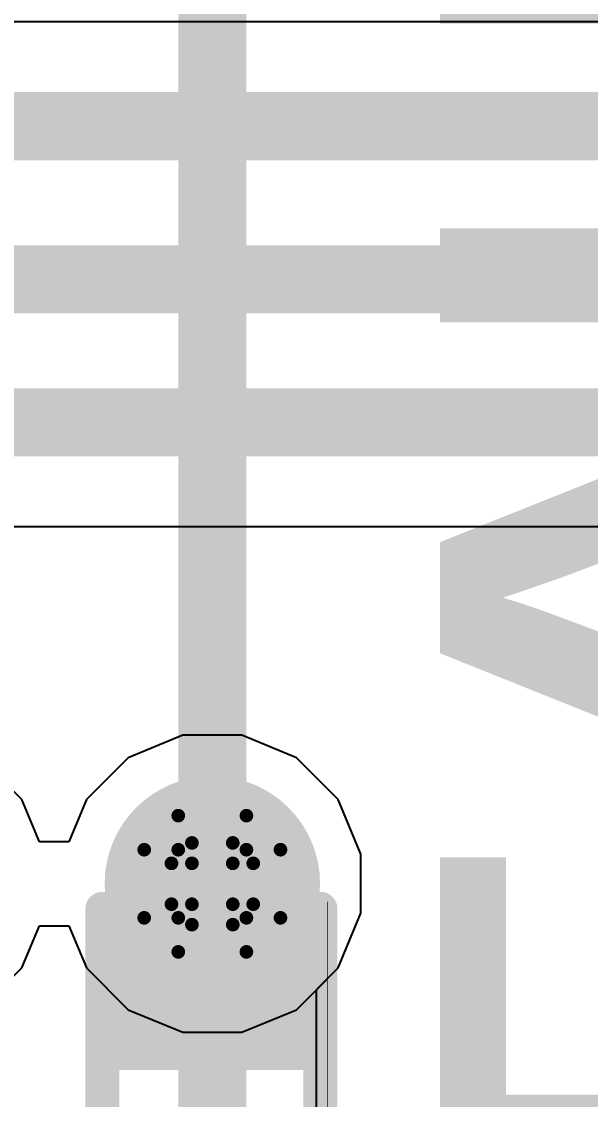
# Model space of a CAD drawing. Header units: inches. Extents: x -4 to 5258, y -4 to 5281.
# Drawn here: x 70.423 to 72.544, y 63.999 to 68.019 of the extents above; entities that cross this region are included whole.
import ezdxf

# ---------------------------------------------------------------- set-up
doc = ezdxf.new("R2010")
doc.units = ezdxf.units.IN
for name, color, linetype in [('Bottom Layer', 5, 'Continuous'), ('Bottom Solder', 6, 'Continuous'), ('Drill Drawing', 1, 'Continuous'), ('Layer 1', 16, 'Continuous'), ('Layer 2', 76, 'Continuous'), ('Top Layer', 1, 'Continuous'), ('Top Overlay', 2, 'Continuous'), ('Top Paste', 8, 'Continuous'), ('Top Solder', 216, 'Continuous'), ('Via Holes', 16, 'Continuous')]:
    doc.layers.add(name, color=color, linetype=linetype)
doc.styles.add('Arial Black_Bold', font='', dxfattribs={"height": 0.2})
doc.styles.get('Arial Black_Bold').set_extended_font_data('Arial Black', bold=True)

# ---------------------------------------------------------------- blocks, each defined once
blk = doc.blocks.new('R___0402_44')
at = {"layer": 'Top Layer'}
for points in [[(-0.6985, -0.3175), (-0.6985, 0.3175), (-0.2413, 0.3175), (-0.2413, -0.3175)], [(0.2413, -0.3175), (0.2413, 0.3175), (0.6985, 0.3175), (0.6985, -0.3175)]]:
    blk.add_hatch(color=1, dxfattribs=at).paths.add_polyline_path(points)
at = {"layer": 'Top Paste'}
for points in [[(-0.6985, -0.3175), (-0.6985, 0.3175), (-0.2413, 0.3175), (-0.2413, -0.3175)], [(0.2413, -0.3175), (0.2413, 0.3175), (0.6985, 0.3175), (0.6985, -0.3175)]]:
    blk.add_hatch(color=8, dxfattribs=at).paths.add_polyline_path(points)
at = {"layer": 'Top Solder'}
for points in [[(-0.7535, -0.3725), (-0.7535, 0.3725), (-0.1863, 0.3725), (-0.1863, -0.3725)], [(0.1863, -0.3725), (0.1863, 0.3725), (0.7535, 0.3725), (0.7535, -0.3725)]]:
    blk.add_hatch(color=216, dxfattribs=at).paths.add_polyline_path(points)
at = {"layer": 'Top Overlay'}
for points in [[(0.7874, 0.4064, 0.127, 0.127, 0), (-0.7874, 0.4064, 0.127, 0.127, 0)], [(-0.7874, 0.4064, 0.127, 0.127, 0), (-0.7874, -0.4064, 0.127, 0.127, 0)], [(0.7874, 0.4064, 0.127, 0.127, 0), (0.7874, -0.4064, 0.127, 0.127, 0)], [(-0.7874, -0.4064, 0.127, 0.127, 0), (0.7874, -0.4064, 0.127, 0.127, 0)], [(-0.8128, -0.4318, 0.00323, 0.00323, 0), (0.8128, -0.4318, 0.00323, 0.00323, 0)]]:
    blk.add_lwpolyline(points, format="xyseb", dxfattribs=at)
for points in [[(-0.8191, 0.4064, 0.0635, 0.0635, 1), (-0.7556, 0.4064, 0.0635, 0.0635, 1)], [(-0.8191, 0.4064, 0.0635, 0.0635, 1), (-0.7556, 0.4064, 0.0635, 0.0635, 1)], [(0.7557, 0.4064, 0.0635, 0.0635, 1), (0.8192, 0.4064, 0.0635, 0.0635, 1)], [(0.7557, 0.4064, 0.0635, 0.0635, 1), (0.8192, 0.4064, 0.0635, 0.0635, 1)], [(-0.8191, -0.4064, 0.0635, 0.0635, 1), (-0.7556, -0.4064, 0.0635, 0.0635, 1)], [(-0.8191, -0.4064, 0.0635, 0.0635, 1), (-0.7556, -0.4064, 0.0635, 0.0635, 1)], [(0.7556, -0.4064, 0.0635, 0.0635, 1), (0.8191, -0.4064, 0.0635, 0.0635, 1)], [(0.7556, -0.4064, 0.0635, 0.0635, 1), (0.8191, -0.4064, 0.0635, 0.0635, 1)], [(-0.8136, -0.4318, 0.00161, 0.00161, 1), (-0.812, -0.4318, 0.00161, 0.00161, 1)], [(0.812, -0.4318, 0.00161, 0.00161, 1), (0.8136, -0.4318, 0.00161, 0.00161, 1)]]:
    blk.add_lwpolyline(points, format="xyseb", close=True, dxfattribs=at)

msp = doc.modelspace()

# ---------------------------------------------------------------- hatches: boundary and pattern name
at = {"layer": 'Bottom Layer'}
h = msp.add_hatch(color=5, dxfattribs=at)
edge = h.paths.add_edge_path()
edge.add_arc((71.1347, 64.8037), 0.3, 0, 360)
at = {"layer": 'Bottom Solder'}
h = msp.add_hatch(color=6, dxfattribs=at)
edge = h.paths.add_edge_path()
edge.add_arc((71.1347, 64.8037), 0.4016, 0, 360)
at = {"layer": 'Layer 1'}
h = msp.add_hatch(color=16, dxfattribs=at)
edge = h.paths.add_edge_path()
edge.add_arc((71.1347, 64.8037), 0.3, 0, 360)
at = {"layer": 'Layer 2'}
h = msp.add_hatch(color=76, dxfattribs=at)
edge = h.paths.add_edge_path()
edge.add_arc((71.1347, 64.8037), 0.3, 0, 360)
at = {"layer": 'Top Layer'}
h = msp.add_hatch(color=1, dxfattribs=at)
edge = h.paths.add_edge_path()
edge.add_arc((71.1347, 64.8037), 0.3, 0, 360)
for points in [[(70.834, 64.2788), (71.4361, 64.2788), (71.4361, 64.8037), (70.834, 64.8037)], [(70.8139, 64.1112), (71.4489, 64.1112), (71.4489, 64.6212), (70.8139, 64.6212)]]:
    msp.add_hatch(color=1, dxfattribs=at).paths.add_polyline_path(points)
at = {"layer": 'Top Solder'}
h = msp.add_hatch(color=216, dxfattribs=at)
edge = h.paths.add_edge_path()
edge.add_arc((71.1347, 64.8037), 0.4016, 0, 360)
at = {"layer": 'Via Holes'}
h = msp.add_hatch(color=7, dxfattribs=at)
edge = h.paths.add_edge_path()
edge.add_arc((71.1347, 64.8037), 0.15, 0, 360)

# ---------------------------------------------------------------- linework, layer by layer
at = {"layer": 'Bottom Layer'}
for p, q in [((71.0245, 65.3577), (70.8209, 65.2733)), ((71.2449, 65.3577), (71.0245, 65.3577)), ((71.4485, 65.2733), (71.2449, 65.3577)), ((70.4249, 65.1175), (70.2691, 65.2733)), ((70.8209, 65.2733), (70.665, 65.1175)), ((71.6043, 65.1175), (71.4485, 65.2733)), ((70.49, 64.9604), (70.4249, 65.1175)), ((70.665, 65.1175), (70.6, 64.9604)), ((71.6887, 64.9139), (71.6043, 65.1175)), ((70.6, 64.9604), (70.49, 64.9604)), ((71.6887, 64.6935), (71.6887, 64.9139)), ((71.6043, 64.4899), (71.6887, 64.6935)), ((70.4249, 64.4899), (70.49, 64.6469)), ((70.49, 64.6469), (70.6, 64.6469)), ((70.6, 64.6469), (70.665, 64.4899)), ((70.2691, 64.334), (70.4249, 64.4899)), ((70.665, 64.4899), (70.8209, 64.334)), ((71.4485, 64.334), (71.6043, 64.4899)), ((70.8209, 64.334), (71.0245, 64.2497)), ((71.2449, 64.2497), (71.4485, 64.334)), ((71.0245, 64.2497), (71.2449, 64.2497))]:
    msp.add_line(p, q, dxfattribs=at)
at = {"layer": 'Drill Drawing'}
for points in [[(71.0077, 64.9307, 0.0508, 0.0508, 0), (71.0077, 65.0577, 0.0508, 0.0508, 0)], [(71.0077, 65.0577, 0.0508, 0.0508, 0), (71.2617, 65.0577, 0.0508, 0.0508, 0)], [(71.2617, 64.9307, 0.0508, 0.0508, 0), (71.2617, 65.0577, 0.0508, 0.0508, 0)], [(71.0585, 64.8799, 0.0508, 0.0508, 0), (71.0585, 64.9561, 0.0508, 0.0508, 0)], [(71.0585, 64.9561, 0.0508, 0.0508, 0), (71.2109, 64.9561, 0.0508, 0.0508, 0)], [(71.2109, 64.8799, 0.0508, 0.0508, 0), (71.2109, 64.9561, 0.0508, 0.0508, 0)], [(70.8807, 64.6767, 0.0508, 0.0508, 0), (70.8807, 64.9307, 0.0508, 0.0508, 0)], [(70.8807, 64.9307, 0.0508, 0.0508, 0), (71.0077, 64.9307, 0.0508, 0.0508, 0)], [(71.2617, 64.9307, 0.0508, 0.0508, 0), (71.3887, 64.9307, 0.0508, 0.0508, 0)], [(71.3887, 64.6767, 0.0508, 0.0508, 0), (71.3887, 64.9307, 0.0508, 0.0508, 0)], [(70.9823, 64.7275, 0.0508, 0.0508, 0), (70.9823, 64.8799, 0.0508, 0.0508, 0)], [(70.9823, 64.8799, 0.0508, 0.0508, 0), (71.0585, 64.8799, 0.0508, 0.0508, 0)], [(71.2109, 64.8799, 0.0508, 0.0508, 0), (71.2871, 64.8799, 0.0508, 0.0508, 0)], [(71.2871, 64.7275, 0.0508, 0.0508, 0), (71.2871, 64.8799, 0.0508, 0.0508, 0)], [(70.9823, 64.7275, 0.0508, 0.0508, 0), (71.0585, 64.7275, 0.0508, 0.0508, 0)], [(71.0585, 64.6513, 0.0508, 0.0508, 0), (71.0585, 64.7275, 0.0508, 0.0508, 0)], [(71.2109, 64.7275, 0.0508, 0.0508, 0), (71.2871, 64.7275, 0.0508, 0.0508, 0)], [(71.2109, 64.6513, 0.0508, 0.0508, 0), (71.2109, 64.7275, 0.0508, 0.0508, 0)], [(70.8807, 64.6767, 0.0508, 0.0508, 0), (71.0077, 64.6767, 0.0508, 0.0508, 0)], [(71.0077, 64.5497, 0.0508, 0.0508, 0), (71.0077, 64.6767, 0.0508, 0.0508, 0)], [(71.2617, 64.6767, 0.0508, 0.0508, 0), (71.3887, 64.6767, 0.0508, 0.0508, 0)], [(71.2617, 64.5497, 0.0508, 0.0508, 0), (71.2617, 64.6767, 0.0508, 0.0508, 0)], [(71.0585, 64.6513, 0.0508, 0.0508, 0), (71.2109, 64.6513, 0.0508, 0.0508, 0)], [(71.0077, 64.5497, 0.0508, 0.0508, 0), (71.2617, 64.5497, 0.0508, 0.0508, 0)]]:
    msp.add_lwpolyline(points, format="xyseb", dxfattribs=at)
for points in [[(70.995, 65.0577, 0.0254, 0.0254, 1), (71.0204, 65.0577, 0.0254, 0.0254, 1)], [(70.995, 65.0577, 0.0254, 0.0254, 1), (71.0204, 65.0577, 0.0254, 0.0254, 1)], [(71.249, 65.0577, 0.0254, 0.0254, 1), (71.2744, 65.0577, 0.0254, 0.0254, 1)], [(71.249, 65.0577, 0.0254, 0.0254, 1), (71.2744, 65.0577, 0.0254, 0.0254, 1)], [(71.0458, 64.9561, 0.0254, 0.0254, 1), (71.0712, 64.9561, 0.0254, 0.0254, 1)], [(71.0458, 64.9561, 0.0254, 0.0254, 1), (71.0712, 64.9561, 0.0254, 0.0254, 1)], [(71.1982, 64.9561, 0.0254, 0.0254, 1), (71.2236, 64.9561, 0.0254, 0.0254, 1)], [(71.1982, 64.9561, 0.0254, 0.0254, 1), (71.2236, 64.9561, 0.0254, 0.0254, 1)], [(70.868, 64.9307, 0.0254, 0.0254, 1), (70.8934, 64.9307, 0.0254, 0.0254, 1)], [(70.868, 64.9307, 0.0254, 0.0254, 1), (70.8934, 64.9307, 0.0254, 0.0254, 1)], [(70.995, 64.9307, 0.0254, 0.0254, 1), (71.0204, 64.9307, 0.0254, 0.0254, 1)], [(70.995, 64.9307, 0.0254, 0.0254, 1), (71.0204, 64.9307, 0.0254, 0.0254, 1)], [(71.249, 64.9307, 0.0254, 0.0254, 1), (71.2744, 64.9307, 0.0254, 0.0254, 1)], [(71.249, 64.9307, 0.0254, 0.0254, 1), (71.2744, 64.9307, 0.0254, 0.0254, 1)], [(71.376, 64.9307, 0.0254, 0.0254, 1), (71.4014, 64.9307, 0.0254, 0.0254, 1)], [(71.376, 64.9307, 0.0254, 0.0254, 1), (71.4014, 64.9307, 0.0254, 0.0254, 1)], [(70.9696, 64.8799, 0.0254, 0.0254, 1), (70.995, 64.8799, 0.0254, 0.0254, 1)], [(70.9696, 64.8799, 0.0254, 0.0254, 1), (70.995, 64.8799, 0.0254, 0.0254, 1)], [(71.0458, 64.8799, 0.0254, 0.0254, 1), (71.0712, 64.8799, 0.0254, 0.0254, 1)], [(71.0458, 64.8799, 0.0254, 0.0254, 1), (71.0712, 64.8799, 0.0254, 0.0254, 1)], [(71.1982, 64.8799, 0.0254, 0.0254, 1), (71.2236, 64.8799, 0.0254, 0.0254, 1)], [(71.1982, 64.8799, 0.0254, 0.0254, 1), (71.2236, 64.8799, 0.0254, 0.0254, 1)], [(71.2744, 64.8799, 0.0254, 0.0254, 1), (71.2998, 64.8799, 0.0254, 0.0254, 1)], [(71.2744, 64.8799, 0.0254, 0.0254, 1), (71.2998, 64.8799, 0.0254, 0.0254, 1)], [(70.9696, 64.7275, 0.0254, 0.0254, 1), (70.995, 64.7275, 0.0254, 0.0254, 1)], [(70.9696, 64.7275, 0.0254, 0.0254, 1), (70.995, 64.7275, 0.0254, 0.0254, 1)], [(71.0458, 64.7275, 0.0254, 0.0254, 1), (71.0712, 64.7275, 0.0254, 0.0254, 1)], [(71.0458, 64.7275, 0.0254, 0.0254, 1), (71.0712, 64.7275, 0.0254, 0.0254, 1)], [(71.1982, 64.7275, 0.0254, 0.0254, 1), (71.2236, 64.7275, 0.0254, 0.0254, 1)], [(71.1982, 64.7275, 0.0254, 0.0254, 1), (71.2236, 64.7275, 0.0254, 0.0254, 1)], [(71.2744, 64.7275, 0.0254, 0.0254, 1), (71.2998, 64.7275, 0.0254, 0.0254, 1)], [(71.2744, 64.7275, 0.0254, 0.0254, 1), (71.2998, 64.7275, 0.0254, 0.0254, 1)], [(70.868, 64.6767, 0.0254, 0.0254, 1), (70.8934, 64.6767, 0.0254, 0.0254, 1)], [(70.868, 64.6767, 0.0254, 0.0254, 1), (70.8934, 64.6767, 0.0254, 0.0254, 1)], [(70.995, 64.6767, 0.0254, 0.0254, 1), (71.0204, 64.6767, 0.0254, 0.0254, 1)], [(70.995, 64.6767, 0.0254, 0.0254, 1), (71.0204, 64.6767, 0.0254, 0.0254, 1)], [(71.249, 64.6767, 0.0254, 0.0254, 1), (71.2744, 64.6767, 0.0254, 0.0254, 1)], [(71.249, 64.6767, 0.0254, 0.0254, 1), (71.2744, 64.6767, 0.0254, 0.0254, 1)], [(71.376, 64.6767, 0.0254, 0.0254, 1), (71.4014, 64.6767, 0.0254, 0.0254, 1)], [(71.376, 64.6767, 0.0254, 0.0254, 1), (71.4014, 64.6767, 0.0254, 0.0254, 1)], [(71.0458, 64.6513, 0.0254, 0.0254, 1), (71.0712, 64.6513, 0.0254, 0.0254, 1)], [(71.0458, 64.6513, 0.0254, 0.0254, 1), (71.0712, 64.6513, 0.0254, 0.0254, 1)], [(71.1982, 64.6513, 0.0254, 0.0254, 1), (71.2236, 64.6513, 0.0254, 0.0254, 1)], [(71.1982, 64.6513, 0.0254, 0.0254, 1), (71.2236, 64.6513, 0.0254, 0.0254, 1)], [(70.995, 64.5497, 0.0254, 0.0254, 1), (71.0204, 64.5497, 0.0254, 0.0254, 1)], [(70.995, 64.5497, 0.0254, 0.0254, 1), (71.0204, 64.5497, 0.0254, 0.0254, 1)], [(71.249, 64.5497, 0.0254, 0.0254, 1), (71.2744, 64.5497, 0.0254, 0.0254, 1)], [(71.249, 64.5497, 0.0254, 0.0254, 1), (71.2744, 64.5497, 0.0254, 0.0254, 1)]]:
    msp.add_lwpolyline(points, format="xyseb", close=True, dxfattribs=at)
at = {"layer": 'Layer 1'}
for p, q in [((71.0245, 65.3577), (70.8209, 65.2733)), ((71.2449, 65.3577), (71.0245, 65.3577)), ((71.4485, 65.2733), (71.2449, 65.3577)), ((70.4249, 65.1175), (70.2691, 65.2733)), ((70.8209, 65.2733), (70.665, 65.1175)), ((71.6043, 65.1175), (71.4485, 65.2733)), ((70.49, 64.9604), (70.4249, 65.1175)), ((70.665, 65.1175), (70.6, 64.9604)), ((71.6887, 64.9139), (71.6043, 65.1175)), ((70.6, 64.9604), (70.49, 64.9604)), ((71.6887, 64.6935), (71.6887, 64.9139)), ((71.6043, 64.4899), (71.6887, 64.6935)), ((70.4249, 64.4899), (70.49, 64.6469)), ((70.49, 64.6469), (70.6, 64.6469)), ((70.6, 64.6469), (70.665, 64.4899)), ((70.2691, 64.334), (70.4249, 64.4899)), ((70.665, 64.4899), (70.8209, 64.334)), ((71.4485, 64.334), (71.6043, 64.4899)), ((70.8209, 64.334), (71.0245, 64.2497)), ((71.2449, 64.2497), (71.4485, 64.334)), ((71.0245, 64.2497), (71.2449, 64.2497))]:
    msp.add_line(p, q, dxfattribs=at)
at = {"layer": 'Layer 2'}
for p, q in [((98.6958, 68.0176), (29.9272, 68.0176)), ((65.2746, 66.1358), (100.1775, 66.1358)), ((71.0245, 65.3577), (70.8209, 65.2733)), ((71.2449, 65.3577), (71.0245, 65.3577)), ((71.4485, 65.2733), (71.2449, 65.3577)), ((70.4249, 65.1175), (70.2691, 65.2733)), ((70.8209, 65.2733), (70.665, 65.1175)), ((71.6043, 65.1175), (71.4485, 65.2733)), ((70.49, 64.9604), (70.4249, 65.1175)), ((70.665, 65.1175), (70.6, 64.9604)), ((71.6887, 64.9139), (71.6043, 65.1175)), ((70.6, 64.9604), (70.49, 64.9604)), ((71.6887, 64.6935), (71.6887, 64.9139)), ((71.6043, 64.4899), (71.6887, 64.6935)), ((71.5232, 64.4087), (71.6043, 64.4899)), ((71.5232, 45.3303), (71.5232, 64.4087))]:
    msp.add_line(p, q, dxfattribs=at)
for points in [[(29.9272, 67.6292, 0.254, 0.254, 0), (98.8567, 67.6292, 0.254, 0.254, 0)], [(30.231, 67.0577, 0.254, 0.254, 0), (99.6444, 67.0577, 0.254, 0.254, 0)], [(30.6359, 66.5243, 0.254, 0.254, 0), (100.3384, 66.5243, 0.254, 0.254, 0)], [(71.1347, 45.3303, 0.254, 0.254, 0), (71.1347, 64.8037, 0.254, 0.254, 0)]]:
    msp.add_lwpolyline(points, format="xyseb", dxfattribs=at)
msp.add_lwpolyline([(71.0712, 64.8037, 0.127, 0.127, 1), (71.1982, 64.8037, 0.127, 0.127, 1)], format="xyseb", close=True, dxfattribs=at)
at = {"layer": 'Top Layer'}
for points in [[(71.1347, 64.8037, 0.254, 0.254, 0), (71.1347, 68.4167, 0.254, 0.254, 0)], [(70.9409, 64.4942, 0.254, 0.254, 0), (71.0425, 64.3926, 0.254, 0.254, 0)], [(71.0425, 64.3926, 0.254, 0.254, 0), (71.1314, 64.3926, 0.254, 0.254, 0)]]:
    msp.add_lwpolyline(points, format="xyseb", dxfattribs=at)
for points in [[(71.0712, 64.8037, 0.127, 0.127, 1), (71.1982, 64.8037, 0.127, 0.127, 1)], [(70.8774, 64.4942, 0.127, 0.127, 1), (71.0044, 64.4942, 0.127, 0.127, 1)], [(70.979, 64.3926, 0.127, 0.127, 1), (71.106, 64.3926, 0.127, 0.127, 1)], [(70.979, 64.3926, 0.127, 0.127, 1), (71.106, 64.3926, 0.127, 0.127, 1)], [(71.0679, 64.3926, 0.127, 0.127, 1), (71.1949, 64.3926, 0.127, 0.127, 1)]]:
    msp.add_lwpolyline(points, format="xyseb", close=True, dxfattribs=at)

# ---------------------------------------------------------------- block references
at = {"rotation": 90}
msp.add_blockref('R___0402_44', (71.1314, 63.9227), dxfattribs=at)

# ---------------------------------------------------------------- texts
at = {"layer": 'Top Overlay', "style": 'Arial Black_Bold'}
msp.add_text('FAULT', height=1.524, rotation=90, dxfattribs=at).set_placement((73.5069, 63.5029))

doc.saveas('drawing.dxf')
